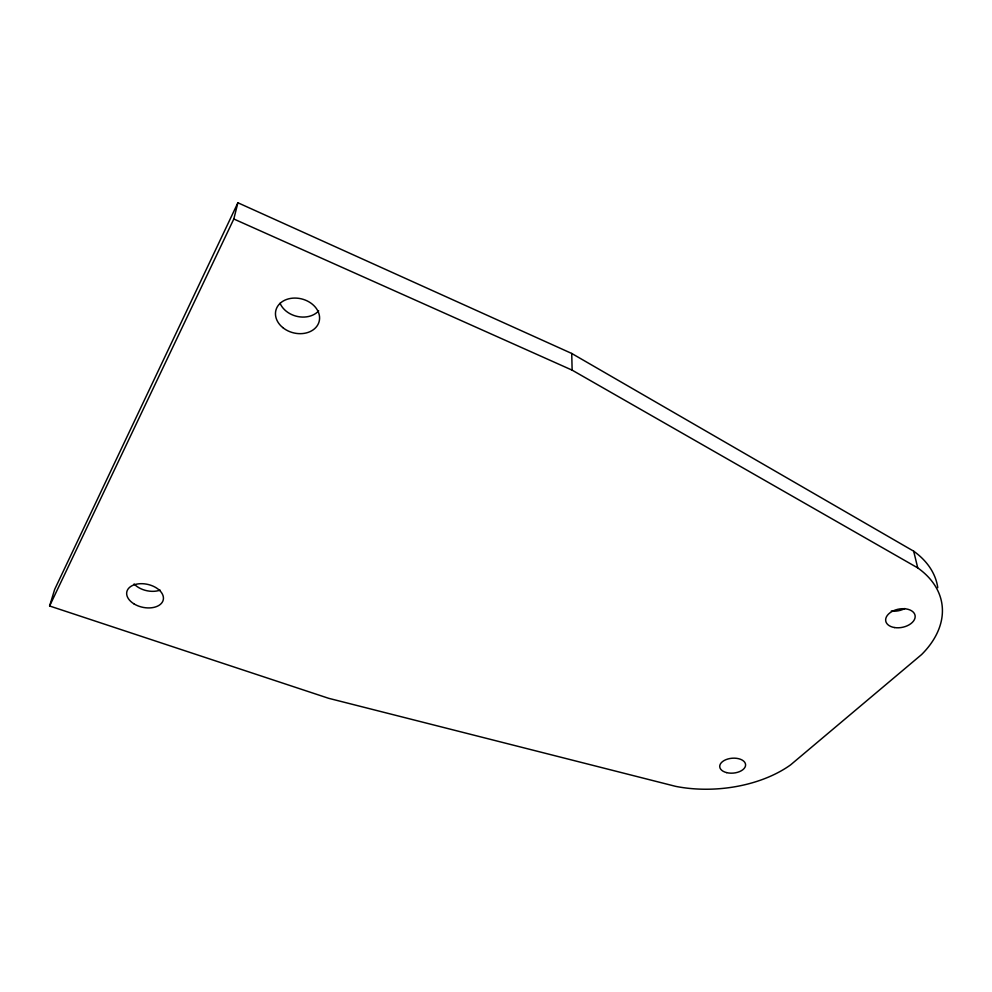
<?xml version="1.0" encoding="UTF-8"?>
<svg xmlns="http://www.w3.org/2000/svg" width="992" height="992" viewBox="0 0 992 992"><rect width="100%" height="100%" fill="white"/><g stroke="black" fill="none" stroke-linecap="round" stroke-linejoin="round"><path stroke-width="1.49" d="M913.669 551.18L917.736 567.895A113.522 71.759 -9 0 1 921.58 654.571L790.562 764.906A102.015 60.673 -4.6 0 1 675.651 786.358L328.65 698.306L49.6 605.988L233.814 218.996L237.894 202.765L571.727 353.462L913.669 551.18A112.344 71.932 -9.2 0 1 937.762 587.673M49.6 605.988L54.672 589.409L237.894 202.765M233.814 218.996L572.136 370.152L917.736 567.895M571.727 353.462L572.136 370.152M904.803 608.518A14.781 9.325 -11.1 0 1 891.287 611.01M160.146 590.116A18.464 11.755 12.5 0 1 134.106 583.966M318.692 310.843A22.06 17.422 14.9 0 1 297.898 316.572A22.06 17.422 14.9 0 1 280.054 303.267M726.677 772.632A12.958 7.452 -4.8 0 0 745.587 764.646A12.958 7.452 -4.8 0 0 725.76 759.736A12.958 7.452 -4.8 0 0 726.677 772.632M894.536 627.552A14.942 9.3 -10.9 0 0 915.083 615.462A14.942 9.3 -10.9 0 0 891.61 611.717A14.942 9.3 -10.9 0 0 894.536 627.552M282.72 327.546A22.345 17.459 14.5 0 0 319.102 321.668A22.345 17.459 14.5 0 0 290.755 298.394A22.345 17.459 14.5 0 0 282.72 327.546M133.709 603.706A18.662 11.73 12.3 0 0 163.271 599.813A18.662 11.73 12.3 0 0 138.148 583.891A18.662 11.73 12.3 0 0 133.709 603.706"/></g></svg>
